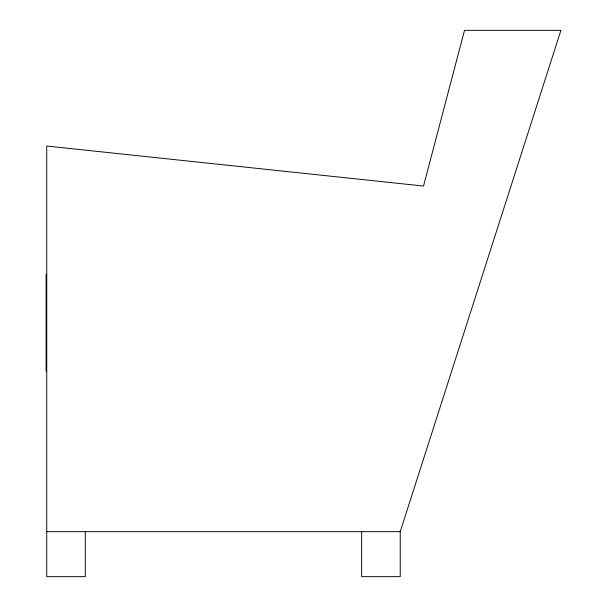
<?xml version="1.0" encoding="UTF-8"?>
<svg xmlns="http://www.w3.org/2000/svg" width="607" height="607" viewBox="0 0 607 607"><rect width="100%" height="100%" fill="white"/><g stroke="black" fill="none" stroke-linecap="round" stroke-linejoin="round"><path stroke-width="0.91" d="M361.666 531.664L361.666 576.65L400.225 576.65L400.225 531.664L560.906 30.35L464.499 30.35L423.519 186.053L46.739 146.037L46.739 576.65L85.299 576.65L85.299 531.664M46.739 274.576L46.094 274.576L46.094 370.983L46.739 370.983M46.739 531.664L400.225 531.664"/></g></svg>
